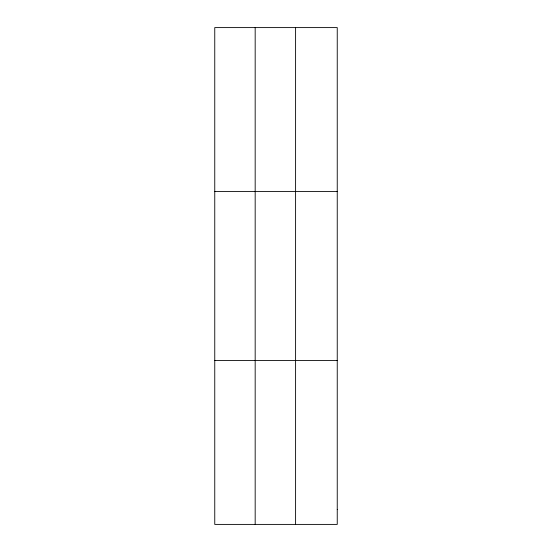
<?xml version="1.0" encoding="UTF-8"?>
<svg xmlns="http://www.w3.org/2000/svg" width="552" height="552" viewBox="0 0 552 552"><rect width="100%" height="100%" fill="white"/><g stroke="black" fill="none" stroke-linecap="round" stroke-linejoin="round"><path stroke-width="0.83" d="M255.176 27.6L255.176 524.4M295.596 27.6L295.596 524.4M214.756 191.544L337.244 191.544M214.756 360.456L337.244 360.456M337.244 509.496L337.244 524.4L214.756 524.4L214.756 27.6L337.244 27.6L337.244 509.496"/></g></svg>
